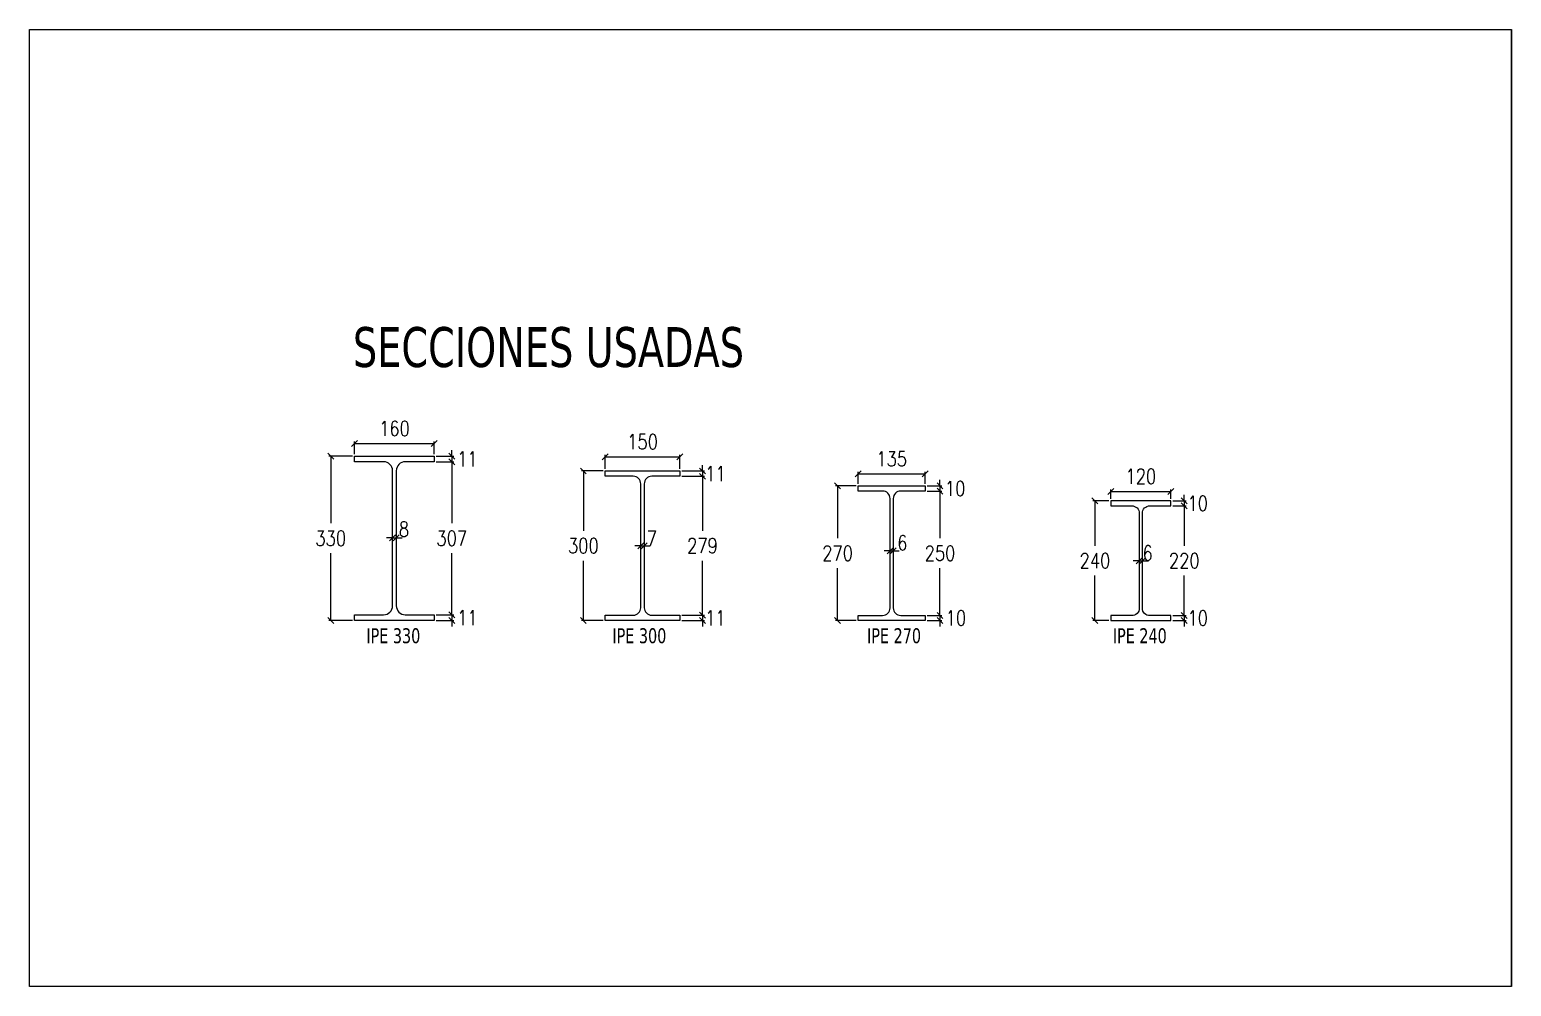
# Model space of a CAD drawing. Header units: millimetres. Extents: x -1682 to 79514, y -21906 to 33736.
# Drawn here: x 12617 to 15591, y -21906 to -19986 of the extents above; entities that cross this region are included whole.
import ezdxf
from ezdxf.enums import TextEntityAlignment as Align

# ---------------------------------------------------------------- set-up
doc = ezdxf.new("R2010")
doc.units = ezdxf.units.MM
doc.header["$LTSCALE"] = 0.9
doc.layers.add('COTAS', color=8, linetype='Continuous')
doc.layers.add('STL-OBJT', color=7, linetype='Continuous')
doc.styles.add('CNI_COTAS', font='romans.shx', dxfattribs={"width": 0.8})
doc.styles.add('VERDANA', font='verdana.ttf')
doc.dimstyles.new('1.4', dxfattribs={"dimscale": 0, "dimtxt": 30, "dimasz": 12, "dimexe": 4, "dimexo": 4, "dimgap": 15, "dimtad": 1, "dimdec": 0, "dimzin": 4, "dimdsep": 46, "dimtxsty": 'CNI_COTAS', "dimblk": 'OBLIQUE', "dimcen": -0.09, "dimclrd": 256, "dimclrt": 3, "dimadec": 0, "dimazin": 0, "dimtfac": 1, "dimtdec": 0, "dimtmove": 2, "dimatfit": 0, "dimldrblk": 'DOT', "dimfxl": 0.05, "dimtolj": 1, "dimtzin": 0, "dimarcsym": 0})

# ---------------------------------------------------------------- blocks, each defined once
blk = doc.blocks.new('_Oblique')
at = {"color": 0, "linetype": 'ByBlock', "lineweight": -2}
blk.add_line((-0.5, -0.5), (0.5, 0.5), dxfattribs=at)
blk = doc.blocks.new('*D508')
at = {"layer": 'COTAS', "color": 0, "lineweight": -2, "transparency": 16777216}
for p, q in [((14783.1, -20931.8), (14751.1, -20931.8)), ((14783.1, -21171.8), (14751.1, -21171.8))]:
    blk.add_line(p, q, dxfattribs=at)
at = {"layer": 'COTAS', "lineweight": -2, "transparency": 16777216}
for p, q in [((14755.1, -20931.8), (14755.1, -21021.8)), ((14755.1, -21171.8), (14755.1, -21081.8))]:
    blk.add_line(p, q, dxfattribs=at)
at = {"layer": 'Defpoints', "color": 0, "transparency": 16777216}
for p in [(14755.1, -20931.8), (14787.1, -20931.8), (14787.1, -21171.8)]:
    blk.add_point(p, dxfattribs=at)
at = {"layer": 'COTAS', "lineweight": -2, "transparency": 16777216, "xscale": 12, "yscale": 12, "zscale": 12}
for p, rotation in [((14755.1, -20931.8), 90), ((14755.1, -21171.8), 270)]:
    blk.add_blockref('_Oblique', p, dxfattribs=dict(at, rotation=rotation))
at = {"layer": 'COTAS', "color": 3, "transparency": 16777216, "insert": (14755.1, -21051.8), "char_height": 30, "attachment_point": 5, "rotation": 0.01, "style": 'CNI_COTAS'}
blk.add_mtext('\\A1;240', dxfattribs=at)
blk = doc.blocks.new('_Dot')
at = {"color": 0, "linetype": 'ByBlock', "lineweight": -2}
blk.add_line((-0.5, 0), (-1, 0), dxfattribs=at)
at = {"color": 0, "linetype": 'ByBlock', "const_width": 0.5}
blk.add_lwpolyline([(-0.25, 0, 1), (0.25, 0, 1)], format="xyb", close=True, dxfattribs=at)
blk = doc.blocks.new('*D509')
at = {"layer": 'COTAS', "color": 0, "lineweight": -2, "transparency": 16777216}
for p, q in [((14787.1, -20927.8), (14787.1, -20908.7)), ((14907.1, -20927.8), (14907.1, -20908.7))]:
    blk.add_line(p, q, dxfattribs=at)
at = {"layer": 'COTAS', "lineweight": -2, "transparency": 16777216}
blk.add_line((14787.1, -20912.7), (14907.1, -20912.7), dxfattribs=at)
at = {"layer": 'Defpoints', "color": 0, "transparency": 16777216}
for p in [(14787.1, -20931.8), (14907.1, -20912.7), (14907.1, -20931.8)]:
    blk.add_point(p, dxfattribs=at)
at = {"layer": 'COTAS', "lineweight": -2, "transparency": 16777216, "xscale": 12, "yscale": 12, "zscale": 12, "rotation": 180}
blk.add_blockref('_Oblique', (14787.1, -20912.7), dxfattribs=at)
at = {"layer": 'COTAS', "lineweight": -2, "transparency": 16777216, "xscale": 12, "yscale": 12, "zscale": 12}
blk.add_blockref('_Oblique', (14907.1, -20912.7), dxfattribs=at)
at = {"layer": 'COTAS', "color": 3, "transparency": 16777216, "insert": (14847.1, -20882.7), "char_height": 30, "attachment_point": 5, "style": 'CNI_COTAS'}
blk.add_mtext('\\A1;120', dxfattribs=at)
blk = doc.blocks.new('*D510')
at = {"layer": 'COTAS', "color": 0, "lineweight": -2, "transparency": 16777216}
for p, q in [((14911.1, -20931.8), (14938.3, -20931.8)), ((14911.1, -20941.6), (14938.3, -20941.6))]:
    blk.add_line(p, q, dxfattribs=at)
at = {"layer": 'COTAS', "lineweight": -2, "transparency": 16777216}
for p, q in [((14934.3, -20931.8), (14934.3, -20919.8)), ((14934.3, -20931.8), (14934.3, -20941.6)), ((14934.3, -20941.6), (14934.3, -20953.6))]:
    blk.add_line(p, q, dxfattribs=at)
at = {"layer": 'Defpoints', "color": 0, "transparency": 16777216}
for p in [(14907.1, -20931.8), (14907.1, -20941.6), (14934.3, -20941.6)]:
    blk.add_point(p, dxfattribs=at)
at = {"layer": 'COTAS', "lineweight": -2, "transparency": 16777216, "xscale": 12, "yscale": 12, "zscale": 12}
for p, rotation in [((14934.3, -20931.8), 270), ((14934.3, -20941.6), 90)]:
    blk.add_blockref('_Oblique', p, dxfattribs=dict(at, rotation=rotation))
at = {"layer": 'COTAS', "color": 3, "transparency": 16777216, "insert": (14961.2, -20936.7), "char_height": 30, "attachment_point": 5, "rotation": 0.01, "style": 'CNI_COTAS'}
blk.add_mtext('\\A1;10', dxfattribs=at)
blk = doc.blocks.new('*D488')
at = {"layer": 'COTAS', "color": 0, "lineweight": -2, "transparency": 16777216}
for p, q in [((14911.1, -20941.6), (14938.3, -20941.6)), ((14911.1, -21162), (14938.3, -21162))]:
    blk.add_line(p, q, dxfattribs=at)
at = {"layer": 'COTAS', "lineweight": -2, "transparency": 16777216}
for p, q in [((14934.3, -20941.6), (14934.3, -21021.8)), ((14934.3, -21162), (14934.3, -21081.8))]:
    blk.add_line(p, q, dxfattribs=at)
at = {"layer": 'Defpoints', "color": 0, "transparency": 16777216}
for p in [(14907.1, -20941.6), (14907.1, -21162), (14934.3, -21162)]:
    blk.add_point(p, dxfattribs=at)
at = {"layer": 'COTAS', "lineweight": -2, "transparency": 16777216, "xscale": 12, "yscale": 12, "zscale": 12}
for p, rotation in [((14934.3, -20941.6), 90), ((14934.3, -21162), 270)]:
    blk.add_blockref('_Oblique', p, dxfattribs=dict(at, rotation=rotation))
at = {"layer": 'COTAS', "color": 3, "transparency": 16777216, "insert": (14934.3, -21051.8), "char_height": 30, "attachment_point": 5, "rotation": 0.01, "style": 'CNI_COTAS'}
blk.add_mtext('\\A1;220', dxfattribs=at)
blk = doc.blocks.new('*D489')
at = {"layer": 'COTAS', "color": 0, "lineweight": -2, "transparency": 16777216}
for p, q in [((14911.1, -21162), (14938.3, -21162)), ((14911.1, -21171.8), (14938.3, -21171.8))]:
    blk.add_line(p, q, dxfattribs=at)
at = {"layer": 'COTAS', "lineweight": -2, "transparency": 16777216}
for p, q in [((14934.3, -21162), (14934.3, -21150)), ((14934.3, -21162), (14934.3, -21171.8)), ((14934.3, -21171.8), (14934.3, -21183.8))]:
    blk.add_line(p, q, dxfattribs=at)
at = {"layer": 'Defpoints', "color": 0, "transparency": 16777216}
for p in [(14907.1, -21162), (14907.1, -21171.8), (14934.3, -21171.8)]:
    blk.add_point(p, dxfattribs=at)
at = {"layer": 'COTAS', "lineweight": -2, "transparency": 16777216, "xscale": 12, "yscale": 12, "zscale": 12}
for p, rotation in [((14934.3, -21162), 270), ((14934.3, -21171.8), 90)]:
    blk.add_blockref('_Oblique', p, dxfattribs=dict(at, rotation=rotation))
at = {"layer": 'COTAS', "color": 3, "transparency": 16777216, "insert": (14961.3, -21166.9), "char_height": 30, "attachment_point": 5, "rotation": 0.01, "style": 'CNI_COTAS'}
blk.add_mtext('\\A1;10', dxfattribs=at)
blk = doc.blocks.new('*D490')
at = {"layer": 'COTAS', "color": 0, "lineweight": -2, "transparency": 16777216}
for p, q in [((14844, -21047.8), (14844, -21047.8)), ((14850.2, -21047.8), (14850.2, -21047.8))]:
    blk.add_line(p, q, dxfattribs=at)
at = {"layer": 'COTAS', "lineweight": -2, "transparency": 16777216}
for p, q in [((14844, -21051.8), (14832, -21051.8)), ((14844, -21051.8), (14850.2, -21051.8)), ((14850.2, -21051.8), (14862.2, -21051.8))]:
    blk.add_line(p, q, dxfattribs=at)
at = {"layer": 'Defpoints', "color": 0, "transparency": 16777216}
for p in [(14844, -21051.8), (14850.2, -21051.8), (14850.2, -21051.8)]:
    blk.add_point(p, dxfattribs=at)
at = {"layer": 'COTAS', "lineweight": -2, "transparency": 16777216, "xscale": 12, "yscale": 12, "zscale": 12}
blk.add_blockref('_Oblique', (14844, -21051.8), dxfattribs=at)
at = {"layer": 'COTAS', "lineweight": -2, "transparency": 16777216, "xscale": 12, "yscale": 12, "zscale": 12, "rotation": 180}
blk.add_blockref('_Oblique', (14850.2, -21051.8), dxfattribs=at)
at = {"layer": 'COTAS', "color": 3, "transparency": 16777216, "insert": (14860.7, -21036.6), "char_height": 30, "attachment_point": 5, "style": 'CNI_COTAS'}
blk.add_mtext('\\A1;6', dxfattribs=at)
blk = doc.blocks.new('*D491')
at = {"layer": 'COTAS', "color": 0, "lineweight": -2, "transparency": 16777216}
for p, q in [((14275.6, -20901.8), (14234.5, -20901.8)), ((14275.6, -21171.8), (14234.5, -21171.8))]:
    blk.add_line(p, q, dxfattribs=at)
at = {"layer": 'COTAS', "lineweight": -2, "transparency": 16777216}
for p, q in [((14238.5, -20901.8), (14238.5, -21006.8)), ((14238.5, -21171.8), (14238.5, -21066.8))]:
    blk.add_line(p, q, dxfattribs=at)
at = {"layer": 'Defpoints', "color": 0, "transparency": 16777216}
for p in [(14238.5, -20901.8), (14279.6, -20901.8), (14279.6, -21171.8)]:
    blk.add_point(p, dxfattribs=at)
at = {"layer": 'COTAS', "lineweight": -2, "transparency": 16777216, "xscale": 12, "yscale": 12, "zscale": 12}
for p, rotation in [((14238.5, -20901.8), 90), ((14238.5, -21171.8), 270)]:
    blk.add_blockref('_Oblique', p, dxfattribs=dict(at, rotation=rotation))
at = {"layer": 'COTAS', "color": 3, "transparency": 16777216, "insert": (14238.5, -21036.8), "char_height": 30, "attachment_point": 5, "rotation": 0.01, "style": 'CNI_COTAS'}
blk.add_mtext('\\A1;270', dxfattribs=at)
blk = doc.blocks.new('*D492')
at = {"layer": 'COTAS', "color": 0, "lineweight": -2, "transparency": 16777216}
for p, q in [((14279.6, -20897.8), (14279.6, -20873.4)), ((14414.6, -20897.8), (14414.6, -20873.4))]:
    blk.add_line(p, q, dxfattribs=at)
at = {"layer": 'COTAS', "lineweight": -2, "transparency": 16777216}
blk.add_line((14279.6, -20877.4), (14414.6, -20877.4), dxfattribs=at)
at = {"layer": 'Defpoints', "color": 0, "transparency": 16777216}
for p in [(14279.6, -20901.8), (14414.6, -20877.4), (14414.6, -20901.8)]:
    blk.add_point(p, dxfattribs=at)
at = {"layer": 'COTAS', "lineweight": -2, "transparency": 16777216, "xscale": 12, "yscale": 12, "zscale": 12, "rotation": 180}
blk.add_blockref('_Oblique', (14279.6, -20877.4), dxfattribs=at)
at = {"layer": 'COTAS', "lineweight": -2, "transparency": 16777216, "xscale": 12, "yscale": 12, "zscale": 12}
blk.add_blockref('_Oblique', (14414.6, -20877.4), dxfattribs=at)
at = {"layer": 'COTAS', "color": 3, "transparency": 16777216, "insert": (14347.1, -20847.4), "char_height": 30, "attachment_point": 5, "style": 'CNI_COTAS'}
blk.add_mtext('\\A1;135', dxfattribs=at)
blk = doc.blocks.new('*D493')
at = {"layer": 'COTAS', "color": 0, "lineweight": -2, "transparency": 16777216}
for p, q in [((14418.6, -20901.8), (14448.1, -20901.8)), ((14418.6, -20912), (14448.1, -20912))]:
    blk.add_line(p, q, dxfattribs=at)
at = {"layer": 'COTAS', "lineweight": -2, "transparency": 16777216}
for p, q in [((14444.1, -20901.8), (14444.1, -20889.8)), ((14444.1, -20901.8), (14444.1, -20912)), ((14444.1, -20912), (14444.1, -20924))]:
    blk.add_line(p, q, dxfattribs=at)
at = {"layer": 'Defpoints', "color": 0, "transparency": 16777216}
for p in [(14414.6, -20901.8), (14414.6, -20912), (14444.1, -20912)]:
    blk.add_point(p, dxfattribs=at)
at = {"layer": 'COTAS', "lineweight": -2, "transparency": 16777216, "xscale": 12, "yscale": 12, "zscale": 12}
for p, rotation in [((14444.1, -20901.8), 270), ((14444.1, -20912), 90)]:
    blk.add_blockref('_Oblique', p, dxfattribs=dict(at, rotation=rotation))
at = {"layer": 'COTAS', "color": 3, "transparency": 16777216, "insert": (14474.5, -20906.9), "char_height": 30, "attachment_point": 5, "rotation": 0.01, "style": 'CNI_COTAS'}
blk.add_mtext('\\A1;10', dxfattribs=at)
blk = doc.blocks.new('*D494')
at = {"layer": 'COTAS', "color": 0, "lineweight": -2, "transparency": 16777216}
for p, q in [((14418.6, -20912), (14448.1, -20912)), ((14418.6, -21161.6), (14448.1, -21161.6))]:
    blk.add_line(p, q, dxfattribs=at)
at = {"layer": 'COTAS', "lineweight": -2, "transparency": 16777216}
for p, q in [((14444.1, -20912), (14444.1, -21006.8)), ((14444.1, -21161.6), (14444.1, -21066.8))]:
    blk.add_line(p, q, dxfattribs=at)
at = {"layer": 'Defpoints', "color": 0, "transparency": 16777216}
for p in [(14414.6, -20912), (14414.6, -21161.6), (14444.1, -21161.6)]:
    blk.add_point(p, dxfattribs=at)
at = {"layer": 'COTAS', "lineweight": -2, "transparency": 16777216, "xscale": 12, "yscale": 12, "zscale": 12}
for p, rotation in [((14444.1, -20912), 90), ((14444.1, -21161.6), 270)]:
    blk.add_blockref('_Oblique', p, dxfattribs=dict(at, rotation=rotation))
at = {"layer": 'COTAS', "color": 3, "transparency": 16777216, "insert": (14444.1, -21036.8), "char_height": 30, "attachment_point": 5, "rotation": 0.01, "style": 'CNI_COTAS'}
blk.add_mtext('\\A1;250', dxfattribs=at)
blk = doc.blocks.new('*D495')
at = {"layer": 'COTAS', "color": 0, "lineweight": -2, "transparency": 16777216}
for p, q in [((14418.6, -21161.6), (14448.1, -21161.6)), ((14418.6, -21171.8), (14448.1, -21171.8))]:
    blk.add_line(p, q, dxfattribs=at)
at = {"layer": 'COTAS', "lineweight": -2, "transparency": 16777216}
for p, q in [((14444.1, -21161.6), (14444.1, -21149.6)), ((14444.1, -21161.6), (14444.1, -21171.8)), ((14444.1, -21171.8), (14444.1, -21183.8))]:
    blk.add_line(p, q, dxfattribs=at)
at = {"layer": 'Defpoints', "color": 0, "transparency": 16777216}
for p in [(14414.6, -21161.6), (14414.6, -21171.8), (14444.1, -21171.8)]:
    blk.add_point(p, dxfattribs=at)
at = {"layer": 'COTAS', "lineweight": -2, "transparency": 16777216, "xscale": 12, "yscale": 12, "zscale": 12}
for p, rotation in [((14444.1, -21161.6), 270), ((14444.1, -21171.8), 90)]:
    blk.add_blockref('_Oblique', p, dxfattribs=dict(at, rotation=rotation))
at = {"layer": 'COTAS', "color": 3, "transparency": 16777216, "insert": (14476.1, -21166.7), "char_height": 30, "attachment_point": 5, "rotation": 0.01, "style": 'CNI_COTAS'}
blk.add_mtext('\\A1;10', dxfattribs=at)
blk = doc.blocks.new('*D496')
at = {"layer": 'COTAS', "lineweight": -2, "transparency": 16777216}
for p, q in [((14343.8, -21032.1), (14331.8, -21032.1)), ((14343.8, -21032.1), (14350.2, -21032.1)), ((14350.2, -21032.1), (14362.2, -21032.1))]:
    blk.add_line(p, q, dxfattribs=at)
at = {"layer": 'COTAS', "color": 0, "lineweight": -2, "transparency": 16777216}
for p, q in [((14343.8, -21032.8), (14343.8, -21028.1)), ((14350.2, -21032.8), (14350.2, -21028.1))]:
    blk.add_line(p, q, dxfattribs=at)
at = {"layer": 'Defpoints', "color": 0, "transparency": 16777216}
for p in [(14343.8, -21036.8), (14350.2, -21032.1), (14350.2, -21036.8)]:
    blk.add_point(p, dxfattribs=at)
at = {"layer": 'COTAS', "lineweight": -2, "transparency": 16777216, "xscale": 12, "yscale": 12, "zscale": 12}
blk.add_blockref('_Oblique', (14343.8, -21032.1), dxfattribs=at)
at = {"layer": 'COTAS', "lineweight": -2, "transparency": 16777216, "xscale": 12, "yscale": 12, "zscale": 12, "rotation": 180}
blk.add_blockref('_Oblique', (14350.2, -21032.1), dxfattribs=at)
at = {"layer": 'COTAS', "color": 3, "transparency": 16777216, "insert": (14368.6, -21015.9), "char_height": 30, "attachment_point": 5, "style": 'CNI_COTAS'}
blk.add_mtext('\\A1;6', dxfattribs=at)
blk = doc.blocks.new('*D497')
at = {"layer": 'COTAS', "color": 0, "lineweight": -2, "transparency": 16777216}
for p, q in [((13265.3, -20841.8), (13217.5, -20841.8)), ((13265.3, -21171.8), (13217.5, -21171.8))]:
    blk.add_line(p, q, dxfattribs=at)
at = {"layer": 'COTAS', "lineweight": -2, "transparency": 16777216}
for p, q in [((13221.5, -20841.8), (13221.5, -20976.8)), ((13221.5, -21171.8), (13221.5, -21036.8))]:
    blk.add_line(p, q, dxfattribs=at)
at = {"layer": 'Defpoints', "color": 0, "transparency": 16777216}
for p in [(13221.5, -20841.8), (13269.3, -20841.8), (13269.3, -21171.8)]:
    blk.add_point(p, dxfattribs=at)
at = {"layer": 'COTAS', "lineweight": -2, "transparency": 16777216, "xscale": 12, "yscale": 12, "zscale": 12}
for p, rotation in [((13221.5, -20841.8), 90), ((13221.5, -21171.8), 270)]:
    blk.add_blockref('_Oblique', p, dxfattribs=dict(at, rotation=rotation))
at = {"layer": 'COTAS', "color": 3, "transparency": 16777216, "insert": (13221.5, -21006.8), "char_height": 30, "attachment_point": 5, "rotation": 0.01, "style": 'CNI_COTAS'}
blk.add_mtext('\\A1;330', dxfattribs=at)
blk = doc.blocks.new('*D498')
at = {"layer": 'COTAS', "color": 0, "lineweight": -2, "transparency": 16777216}
for p, q in [((13269.3, -20837.8), (13269.3, -20812.5)), ((13429.3, -20837.8), (13429.3, -20812.5))]:
    blk.add_line(p, q, dxfattribs=at)
at = {"layer": 'COTAS', "lineweight": -2, "transparency": 16777216}
blk.add_line((13269.3, -20816.5), (13429.3, -20816.5), dxfattribs=at)
at = {"layer": 'Defpoints', "color": 0, "transparency": 16777216}
for p in [(13269.3, -20841.8), (13429.3, -20816.5), (13429.3, -20841.8)]:
    blk.add_point(p, dxfattribs=at)
at = {"layer": 'COTAS', "lineweight": -2, "transparency": 16777216, "xscale": 12, "yscale": 12, "zscale": 12, "rotation": 180}
blk.add_blockref('_Oblique', (13269.3, -20816.5), dxfattribs=at)
at = {"layer": 'COTAS', "lineweight": -2, "transparency": 16777216, "xscale": 12, "yscale": 12, "zscale": 12}
blk.add_blockref('_Oblique', (13429.3, -20816.5), dxfattribs=at)
at = {"layer": 'COTAS', "color": 3, "transparency": 16777216, "insert": (13349.3, -20786.5), "char_height": 30, "attachment_point": 5, "style": 'CNI_COTAS'}
blk.add_mtext('\\A1;160', dxfattribs=at)
blk = doc.blocks.new('*D499')
at = {"layer": 'COTAS', "color": 0, "lineweight": -2, "transparency": 16777216}
for p, q in [((13433.3, -20853.3), (13468.4, -20853.3)), ((13433.3, -21160.3), (13468.4, -21160.3))]:
    blk.add_line(p, q, dxfattribs=at)
at = {"layer": 'COTAS', "lineweight": -2, "transparency": 16777216}
for p, q in [((13464.4, -20853.3), (13464.4, -20976.8)), ((13464.4, -21160.3), (13464.4, -21036.8))]:
    blk.add_line(p, q, dxfattribs=at)
at = {"layer": 'Defpoints', "color": 0, "transparency": 16777216}
for p in [(13429.3, -20853.3), (13429.3, -21160.3), (13464.4, -21160.3)]:
    blk.add_point(p, dxfattribs=at)
at = {"layer": 'COTAS', "lineweight": -2, "transparency": 16777216, "xscale": 12, "yscale": 12, "zscale": 12}
for p, rotation in [((13464.4, -20853.3), 90), ((13464.4, -21160.3), 270)]:
    blk.add_blockref('_Oblique', p, dxfattribs=dict(at, rotation=rotation))
at = {"layer": 'COTAS', "color": 3, "transparency": 16777216, "insert": (13464.4, -21006.8), "char_height": 30, "attachment_point": 5, "rotation": 0.01, "style": 'CNI_COTAS'}
blk.add_mtext('\\A1;307', dxfattribs=at)
blk = doc.blocks.new('*D500')
at = {"layer": 'COTAS', "color": 0, "lineweight": -2, "transparency": 16777216}
for p, q in [((13433.3, -21160.3), (13468.4, -21160.3)), ((13433.3, -21171.8), (13468.4, -21171.8))]:
    blk.add_line(p, q, dxfattribs=at)
at = {"layer": 'COTAS', "lineweight": -2, "transparency": 16777216}
for p, q in [((13464.4, -21160.3), (13464.4, -21148.3)), ((13464.4, -21160.3), (13464.4, -21171.8)), ((13464.4, -21171.8), (13464.4, -21183.8))]:
    blk.add_line(p, q, dxfattribs=at)
at = {"layer": 'Defpoints', "color": 0, "transparency": 16777216}
for p in [(13429.3, -21160.3), (13429.3, -21171.8), (13464.4, -21171.8)]:
    blk.add_point(p, dxfattribs=at)
at = {"layer": 'COTAS', "lineweight": -2, "transparency": 16777216, "xscale": 12, "yscale": 12, "zscale": 12}
for p, rotation in [((13464.4, -21160.3), 270), ((13464.4, -21171.8), 90)]:
    blk.add_blockref('_Oblique', p, dxfattribs=dict(at, rotation=rotation))
at = {"layer": 'COTAS', "color": 3, "transparency": 16777216, "insert": (13495.6, -21166.1), "char_height": 30, "attachment_point": 5, "rotation": 0.01, "style": 'CNI_COTAS'}
blk.add_mtext('\\A1;11', dxfattribs=at)
blk = doc.blocks.new('*D472')
at = {"layer": 'COTAS', "color": 0, "lineweight": -2, "transparency": 16777216}
for p, q in [((13433.3, -20841.8), (13468.4, -20841.8)), ((13433.3, -20853.3), (13468.4, -20853.3))]:
    blk.add_line(p, q, dxfattribs=at)
at = {"layer": 'COTAS', "lineweight": -2, "transparency": 16777216}
for p, q in [((13464.4, -20841.8), (13464.4, -20829.8)), ((13464.4, -20841.8), (13464.4, -20853.3)), ((13464.4, -20853.3), (13464.4, -20865.3))]:
    blk.add_line(p, q, dxfattribs=at)
at = {"layer": 'Defpoints', "color": 0, "transparency": 16777216}
for p in [(13429.3, -20841.8), (13429.3, -20853.3), (13464.4, -20853.3)]:
    blk.add_point(p, dxfattribs=at)
at = {"layer": 'COTAS', "lineweight": -2, "transparency": 16777216, "xscale": 12, "yscale": 12, "zscale": 12}
for p, rotation in [((13464.4, -20841.8), 270), ((13464.4, -20853.3), 90)]:
    blk.add_blockref('_Oblique', p, dxfattribs=dict(at, rotation=rotation))
at = {"layer": 'COTAS', "color": 3, "transparency": 16777216, "insert": (13495.6, -20847.6), "char_height": 30, "attachment_point": 5, "rotation": 0.01, "style": 'CNI_COTAS'}
blk.add_mtext('\\A1;11', dxfattribs=at)
blk = doc.blocks.new('*D501')
at = {"layer": 'COTAS', "lineweight": -2, "transparency": 16777216}
for p, q in [((13345.6, -21005.7), (13333.6, -21005.7)), ((13345.6, -21005.7), (13353.1, -21005.7)), ((13353.1, -21005.7), (13365.1, -21005.7))]:
    blk.add_line(p, q, dxfattribs=at)
at = {"layer": 'COTAS', "color": 0, "lineweight": -2, "transparency": 16777216}
for p, q in [((13345.6, -21002.8), (13345.6, -21001.7)), ((13353.1, -21002.8), (13353.1, -21001.7))]:
    blk.add_line(p, q, dxfattribs=at)
at = {"layer": 'Defpoints', "color": 0, "transparency": 16777216}
for p in [(13345.6, -21006.8), (13353.1, -21005.7), (13353.1, -21006.8)]:
    blk.add_point(p, dxfattribs=at)
at = {"layer": 'COTAS', "lineweight": -2, "transparency": 16777216, "xscale": 12, "yscale": 12, "zscale": 12}
blk.add_blockref('_Oblique', (13345.6, -21005.7), dxfattribs=at)
at = {"layer": 'COTAS', "lineweight": -2, "transparency": 16777216, "xscale": 12, "yscale": 12, "zscale": 12, "rotation": 180}
blk.add_blockref('_Oblique', (13353.1, -21005.7), dxfattribs=at)
at = {"layer": 'COTAS', "color": 3, "transparency": 16777216, "insert": (13368.4, -20988.6), "char_height": 30, "attachment_point": 5, "style": 'CNI_COTAS'}
blk.add_mtext('\\A1;8', dxfattribs=at)
blk = doc.blocks.new('*D502')
at = {"layer": 'COTAS', "color": 0, "lineweight": -2, "transparency": 16777216}
for p, q in [((13768.1, -20871.8), (13724.4, -20871.8)), ((13768.1, -21171.8), (13724.4, -21171.8))]:
    blk.add_line(p, q, dxfattribs=at)
at = {"layer": 'COTAS', "lineweight": -2, "transparency": 16777216}
for p, q in [((13728.4, -20871.8), (13728.4, -20991.8)), ((13728.4, -21171.8), (13728.4, -21051.8))]:
    blk.add_line(p, q, dxfattribs=at)
at = {"layer": 'Defpoints', "color": 0, "transparency": 16777216}
for p in [(13728.4, -20871.8), (13772.1, -20871.8), (13772.1, -21171.8)]:
    blk.add_point(p, dxfattribs=at)
at = {"layer": 'COTAS', "lineweight": -2, "transparency": 16777216, "xscale": 12, "yscale": 12, "zscale": 12}
for p, rotation in [((13728.4, -20871.8), 90), ((13728.4, -21171.8), 270)]:
    blk.add_blockref('_Oblique', p, dxfattribs=dict(at, rotation=rotation))
at = {"layer": 'COTAS', "color": 3, "transparency": 16777216, "insert": (13728.4, -21021.8), "char_height": 30, "attachment_point": 5, "rotation": 0.01, "style": 'CNI_COTAS'}
blk.add_mtext('\\A1;300', dxfattribs=at)
blk = doc.blocks.new('*D503')
at = {"layer": 'COTAS', "color": 0, "lineweight": -2, "transparency": 16777216}
for p, q in [((13772.1, -20867.8), (13772.1, -20839.1)), ((13922.1, -20867.8), (13922.1, -20839.1))]:
    blk.add_line(p, q, dxfattribs=at)
at = {"layer": 'COTAS', "lineweight": -2, "transparency": 16777216}
blk.add_line((13772.1, -20843.1), (13922.1, -20843.1), dxfattribs=at)
at = {"layer": 'Defpoints', "color": 0, "transparency": 16777216}
for p in [(13922.1, -20843.1), (13772.1, -20871.8), (13922.1, -20871.8)]:
    blk.add_point(p, dxfattribs=at)
at = {"layer": 'COTAS', "lineweight": -2, "transparency": 16777216, "xscale": 12, "yscale": 12, "zscale": 12, "rotation": 180}
blk.add_blockref('_Oblique', (13772.1, -20843.1), dxfattribs=at)
at = {"layer": 'COTAS', "lineweight": -2, "transparency": 16777216, "xscale": 12, "yscale": 12, "zscale": 12}
blk.add_blockref('_Oblique', (13922.1, -20843.1), dxfattribs=at)
at = {"layer": 'COTAS', "color": 3, "transparency": 16777216, "insert": (13847.1, -20813.1), "char_height": 30, "attachment_point": 5, "style": 'CNI_COTAS'}
blk.add_mtext('\\A1;150', dxfattribs=at)
blk = doc.blocks.new('*D504')
at = {"layer": 'COTAS', "color": 0, "lineweight": -2, "transparency": 16777216}
for p, q in [((13926.1, -20871.8), (13971.4, -20871.8)), ((13926.1, -20882.5), (13971.4, -20882.5))]:
    blk.add_line(p, q, dxfattribs=at)
at = {"layer": 'COTAS', "lineweight": -2, "transparency": 16777216}
for p, q in [((13967.4, -20871.8), (13967.4, -20859.8)), ((13967.4, -20871.8), (13967.4, -20882.5)), ((13967.4, -20882.5), (13967.4, -20894.5))]:
    blk.add_line(p, q, dxfattribs=at)
at = {"layer": 'Defpoints', "color": 0, "transparency": 16777216}
for p in [(13922.1, -20871.8), (13922.1, -20882.5), (13967.4, -20882.5)]:
    blk.add_point(p, dxfattribs=at)
at = {"layer": 'COTAS', "lineweight": -2, "transparency": 16777216, "xscale": 12, "yscale": 12, "zscale": 12}
for p, rotation in [((13967.4, -20871.8), 270), ((13967.4, -20882.5), 90)]:
    blk.add_blockref('_Oblique', p, dxfattribs=dict(at, rotation=rotation))
at = {"layer": 'COTAS', "color": 3, "transparency": 16777216, "insert": (13993.4, -20877.2), "char_height": 30, "attachment_point": 5, "rotation": 0.01, "style": 'CNI_COTAS'}
blk.add_mtext('\\A1;11', dxfattribs=at)
blk = doc.blocks.new('*D505')
at = {"layer": 'COTAS', "color": 0, "lineweight": -2, "transparency": 16777216}
for p, q in [((13926.1, -20882.5), (13971.4, -20882.5)), ((13926.1, -21161.1), (13971.4, -21161.1))]:
    blk.add_line(p, q, dxfattribs=at)
at = {"layer": 'COTAS', "lineweight": -2, "transparency": 16777216}
for p, q in [((13967.4, -20882.5), (13967.4, -20991.8)), ((13967.4, -21161.1), (13967.4, -21051.8))]:
    blk.add_line(p, q, dxfattribs=at)
at = {"layer": 'Defpoints', "color": 0, "transparency": 16777216}
for p in [(13922.1, -20882.5), (13922.1, -21161.1), (13967.4, -21161.1)]:
    blk.add_point(p, dxfattribs=at)
at = {"layer": 'COTAS', "lineweight": -2, "transparency": 16777216, "xscale": 12, "yscale": 12, "zscale": 12}
for p, rotation in [((13967.4, -20882.5), 90), ((13967.4, -21161.1), 270)]:
    blk.add_blockref('_Oblique', p, dxfattribs=dict(at, rotation=rotation))
at = {"layer": 'COTAS', "color": 3, "transparency": 16777216, "insert": (13967.4, -21021.8), "char_height": 30, "attachment_point": 5, "rotation": 0.01, "style": 'CNI_COTAS'}
blk.add_mtext('\\A1;279', dxfattribs=at)
blk = doc.blocks.new('*D506')
at = {"layer": 'COTAS', "color": 0, "lineweight": -2, "transparency": 16777216}
for p, q in [((13926.1, -21161.1), (13971.4, -21161.1)), ((13926.1, -21171.8), (13971.4, -21171.8))]:
    blk.add_line(p, q, dxfattribs=at)
at = {"layer": 'COTAS', "lineweight": -2, "transparency": 16777216}
for p, q in [((13967.4, -21161.1), (13967.4, -21149.1)), ((13967.4, -21161.1), (13967.4, -21171.8)), ((13967.4, -21171.8), (13967.4, -21183.8))]:
    blk.add_line(p, q, dxfattribs=at)
at = {"layer": 'Defpoints', "color": 0, "transparency": 16777216}
for p in [(13922.1, -21161.1), (13922.1, -21171.8), (13967.4, -21171.8)]:
    blk.add_point(p, dxfattribs=at)
at = {"layer": 'COTAS', "lineweight": -2, "transparency": 16777216, "xscale": 12, "yscale": 12, "zscale": 12}
for p, rotation in [((13967.4, -21161.1), 270), ((13967.4, -21171.8), 90)]:
    blk.add_blockref('_Oblique', p, dxfattribs=dict(at, rotation=rotation))
at = {"layer": 'COTAS', "color": 3, "transparency": 16777216, "insert": (13993.3, -21166.5), "char_height": 30, "attachment_point": 5, "rotation": 0.01, "style": 'CNI_COTAS'}
blk.add_mtext('\\A1;11', dxfattribs=at)
blk = doc.blocks.new('*D507')
at = {"layer": 'COTAS', "lineweight": -2, "transparency": 16777216}
for p, q in [((13843.5, -21022.1), (13831.5, -21022.1)), ((13843.5, -21022.1), (13850.6, -21022.1)), ((13850.6, -21022.1), (13862.6, -21022.1))]:
    blk.add_line(p, q, dxfattribs=at)
at = {"layer": 'COTAS', "color": 0, "lineweight": -2, "transparency": 16777216}
for p, q in [((13843.5, -21025.8), (13843.5, -21026.1)), ((13850.6, -21025.8), (13850.6, -21026.1))]:
    blk.add_line(p, q, dxfattribs=at)
at = {"layer": 'Defpoints', "color": 0, "transparency": 16777216}
for p in [(13843.5, -21021.8), (13850.6, -21021.8), (13850.6, -21022.1)]:
    blk.add_point(p, dxfattribs=at)
at = {"layer": 'COTAS', "lineweight": -2, "transparency": 16777216, "xscale": 12, "yscale": 12, "zscale": 12}
blk.add_blockref('_Oblique', (13843.5, -21022.1), dxfattribs=at)
at = {"layer": 'COTAS', "lineweight": -2, "transparency": 16777216, "xscale": 12, "yscale": 12, "zscale": 12, "rotation": 180}
blk.add_blockref('_Oblique', (13850.6, -21022.1), dxfattribs=at)
at = {"layer": 'COTAS', "color": 3, "transparency": 16777216, "insert": (13865.7, -21007), "char_height": 30, "attachment_point": 5, "style": 'CNI_COTAS'}
blk.add_mtext('\\A1;7', dxfattribs=at)

msp = doc.modelspace()

# ---------------------------------------------------------------- linework, layer by layer
for points in [[(12617.3, -19986.3), (15590.6, -19986.3), (15590.6, -21905.8), (12617.3, -21905.8)], [(12617.3, -19986.3), (15590.7, -19986.3), (15590.7, -21905.8), (12617.3, -21905.8)]]:
    msp.add_lwpolyline(points, close=True)
at = {"layer": 'STL-OBJT', "lineweight": 5}
for points in [[(13327.6, -21160.3, 0.414214), (13345.6, -21142.3), (13345.6, -20871.3, 0.414214), (13327.6, -20853.3), (13269.3, -20853.3), (13269.3, -20841.8), (13429.3, -20841.8), (13429.3, -20853.3), (13371.1, -20853.3, 0.414214), (13353.1, -20871.3), (13353.1, -21142.3, 0.414214), (13371.1, -21160.3), (13429.3, -21160.3), (13429.3, -21171.8), (13269.3, -21171.8), (13269.3, -21160.3)], [(13772.1, -21161.1), (13828.5, -21161.1, 0.414214), (13843.5, -21146.1), (13843.5, -20897.5, 0.414214), (13828.5, -20882.5), (13772.1, -20882.5), (13772.1, -20871.8), (13922.1, -20871.8), (13922.1, -20882.5), (13865.6, -20882.5, 0.414214), (13850.6, -20897.5), (13850.6, -21146.1, 0.414214), (13865.6, -21161.1), (13922.1, -21161.1), (13922.1, -21171.8), (13772.1, -21171.8)], [(14279.6, -21161.6), (14328.8, -21161.6, 0.414214), (14343.8, -21146.6), (14343.8, -20927, 0.414214), (14328.8, -20912), (14279.6, -20912), (14279.6, -20901.8), (14414.6, -20901.8), (14414.6, -20912), (14365.4, -20912, 0.414214), (14350.4, -20927), (14350.4, -21146.6, 0.414214), (14365.4, -21161.6), (14414.6, -21161.6), (14414.6, -21171.8), (14279.6, -21171.8)], [(14787.1, -20941.6), (14829, -20941.6, -0.414214), (14844, -20956.6), (14844, -21147, -0.414214), (14829, -21162), (14787.1, -21162), (14787.1, -21171.8), (14907.1, -21171.8), (14907.1, -21162), (14865.2, -21162, -0.414214), (14850.2, -21147), (14850.2, -20956.6, -0.414214), (14865.2, -20941.6), (14907.1, -20941.6), (14907.1, -20931.8), (14787.1, -20931.8)]]:
    msp.add_lwpolyline(points, format="xyb", close=True, dxfattribs=at)

# ---------------------------------------------------------------- texts
at = {"color": 96, "style": 'VERDANA', "width": 0.7}
for s, height, p in [('SECCIONES USADAS', 80, (13658.4, -20623.1)), ('IPE 330', 30, (13347.1, -21202.3)), ('IPE 270', 30, (14351.9, -21202.3))]:
    msp.add_text(s, height=height, dxfattribs=at).set_placement(p, align=Align.MIDDLE_CENTER)
for s, p in [('IPE 300', (13786.7, -21217.3)), ('IPE 240', (14790.9, -21217.3))]:
    msp.add_text(s, height=30, dxfattribs=at).set_placement(p)

# ---------------------------------------------------------------- dimensions: what is measured, and where the dimension line sits
at = {"layer": 'COTAS'}
for base, p1, p2, picture, middle in [((13429.3, -20816.5), (13269.3, -20841.8), (13429.3, -20841.8), '*D498', (13349.3, -20786.5)), ((13922.1, -20843.1), (13772.1, -20871.8), (13922.1, -20871.8), '*D503', (13847.1, -20813.1)), ((14414.6, -20877.4), (14279.6, -20901.8), (14414.6, -20901.8), '*D492', (14347.1, -20847.4)), ((14907.1, -20912.7), (14787.1, -20931.8), (14907.1, -20931.8), '*D509', (14847.1, -20882.7))]:
    dim = msp.add_linear_dim(base=base, p1=p1, p2=p2, dimstyle='1.4', override={"dimscale": 1}, dxfattribs=at)
    dim.commit()
    dim.dimension.update_dxf_attribs({"geometry": picture, "text_midpoint": middle})
for base, p1, p2, picture, middle in [((13221.5, -20841.8), (13269.3, -21171.8), (13269.3, -20841.8), '*D497', (13221.5, -21006.8)), ((13464.4, -21160.3), (13429.3, -20853.3), (13429.3, -21160.3), '*D499', (13464.4, -21006.8)), ((13728.4, -20871.8), (13772.1, -21171.8), (13772.1, -20871.8), '*D502', (13728.4, -21021.8)), ((13967.4, -21161.1), (13922.1, -20882.5), (13922.1, -21161.1), '*D505', (13967.4, -21021.8)), ((14238.5, -20901.8), (14279.6, -21171.8), (14279.6, -20901.8), '*D491', (14238.5, -21036.8)), ((14444.1, -21161.6), (14414.6, -20912), (14414.6, -21161.6), '*D494', (14444.1, -21036.8)), ((14755.1, -20931.8), (14787.1, -21171.8), (14787.1, -20931.8), '*D508', (14755.1, -21051.8)), ((14934.3, -21162), (14907.1, -20941.6), (14907.1, -21162), '*D488', (14934.3, -21051.8))]:
    dim = msp.add_linear_dim(base=base, p1=p1, p2=p2, angle=90, dimstyle='1.4', override={"dimscale": 1}, dxfattribs=at)
    dim.commit()
    dim.dimension.update_dxf_attribs({"geometry": picture, "text_midpoint": middle, "text_rotation": 0.01})
for base, p1, p2, picture, middle in [((13464.4049892, -20853.3400924), (13429.3125634, -20841.8400924), (13429.3125634, -20853.3400924), '*D472', (13495.6011286, -20847.5900924)), ((13967.4, -20882.5), (13922.1, -20871.8), (13922.1, -20882.5), '*D504', (13993.4, -20877.2)), ((14444.1, -20912), (14414.6, -20901.8), (14414.6, -20912), '*D493', (14474.5, -20906.9)), ((14934.3, -20941.6), (14907.1, -20931.8), (14907.1, -20941.6), '*D510', (14961.2, -20936.7)), ((13464.4049892, -21171.8400924), (13429.3125634, -21160.3400924), (13429.3125634, -21171.8400924), '*D500', (13495.6011286, -21166.0900924)), ((13967.4, -21171.8), (13922.1, -21161.1), (13922.1, -21171.8), '*D506', (13993.3, -21166.5)), ((14444.1, -21171.8), (14414.6, -21161.6), (14414.6, -21171.8), '*D495', (14476.1, -21166.7)), ((14934.3, -21171.8), (14907.1, -21162), (14907.1, -21171.8), '*D489', (14961.3, -21166.9))]:
    dim = msp.add_linear_dim(base=base, p1=p1, p2=p2, angle=90, dimstyle='1.4', override={"dimscale": 1}, dxfattribs=at)
    dim.commit()
    dim.dimension.update_dxf_attribs({"geometry": picture, "text_midpoint": middle, "dimtype": 160, "text_rotation": 0.01})
for base, p1, p2, picture, middle in [((13353.0625634, -21005.6704115), (13345.5625634, -21006.8400924), (13353.0625634, -21006.8400924), '*D501', (13368.3746874, -20988.6193347)), ((13850.6, -21022.1), (13843.5, -21021.8), (13850.6, -21021.8), '*D507', (13865.7, -21007)), ((14350.2, -21032.1), (14343.8, -21036.8), (14350.2, -21036.8), '*D496', (14368.6, -21015.9)), ((14850.2, -21051.8), (14844, -21051.8), (14850.2, -21051.8), '*D490', (14860.7, -21036.6))]:
    dim = msp.add_linear_dim(base=base, p1=p1, p2=p2, dimstyle='1.4', override={"dimscale": 1}, dxfattribs=at)
    dim.commit()
    dim.dimension.update_dxf_attribs({"geometry": picture, "text_midpoint": middle, "dimtype": 160})

doc.saveas('drawing.dxf')
